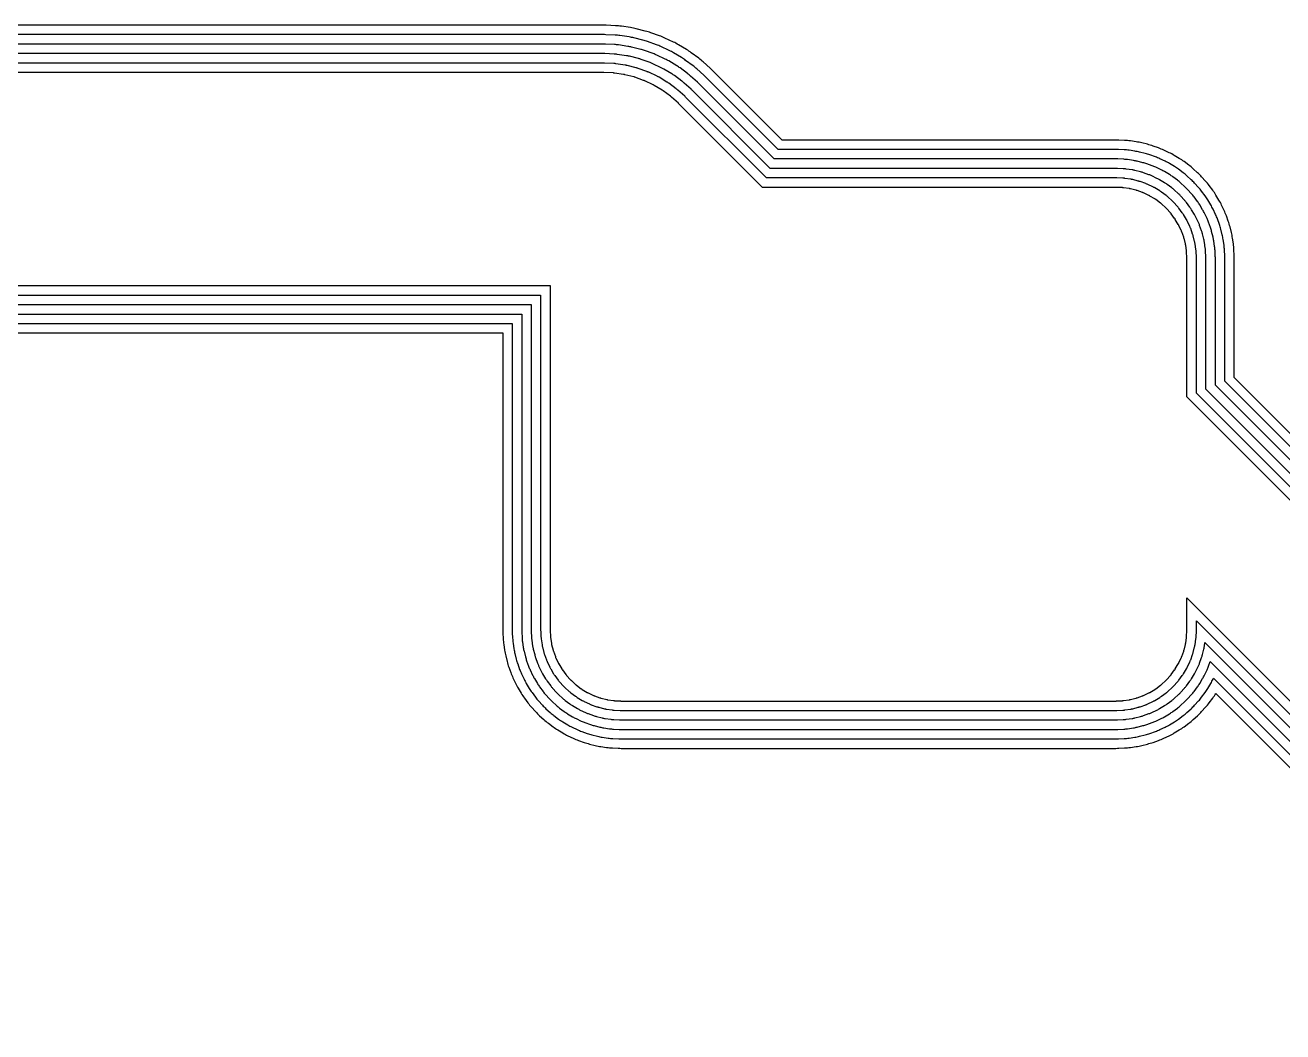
# Model space of a CAD drawing. Header units: metres. Extents: x 1.5 to 44, y 0.3 to 33.8.
# Drawn here: x 17.46 to 22.78, y 0.42 to 4.68 of the extents above; entities that cross this region are included whole.
import ezdxf

# ---------------------------------------------------------------- set-up
doc = ezdxf.new("R2010")
doc.units = ezdxf.units.M

msp = doc.modelspace()

# ---------------------------------------------------------------- linework, layer by layer
for points in [[(24.4812, 1.2761), (22.57, 3.1873), (22.57, 3.69), (22.5699, 3.6961), (22.5697, 3.7023), (22.5685, 3.7268), (22.5681, 3.7329), (22.5676, 3.739), (22.5669, 3.7451), (22.5661, 3.7512), (22.5625, 3.7755), (22.5615, 3.7815), (22.5604, 3.7876), (22.5591, 3.7936), (22.5577, 3.7995), (22.5518, 3.8233), (22.5502, 3.8293), (22.5485, 3.8352), (22.5466, 3.841), (22.5446, 3.8468), (22.5364, 3.8699), (22.5342, 3.8757), (22.532, 3.8814), (22.5295, 3.887), (22.527, 3.8926), (22.5165, 3.9148), (22.5138, 3.9203), (22.511, 3.9257), (22.508, 3.9311), (22.5049, 3.9364), (22.4923, 3.9574), (22.4891, 3.9627), (22.4857, 3.9678), (22.4823, 3.9729), (22.4787, 3.9778), (22.4641, 3.9975), (22.4604, 4.0024), (22.4565, 4.0072), (22.4526, 4.0119), (22.4485, 4.0165), (22.432, 4.0347), (22.4279, 4.0392), (22.4236, 4.0436), (22.4192, 4.0479), (22.4147, 4.052), (22.3965, 4.0685), (22.3919, 4.0726), (22.3872, 4.0765), (22.3824, 4.0804), (22.3775, 4.0841), (22.3578, 4.0987), (22.3529, 4.1023), (22.3478, 4.1057), (22.3427, 4.1091), (22.3374, 4.1123), (22.3164, 4.1249), (22.3111, 4.128), (22.3057, 4.131), (22.3003, 4.1338), (22.2948, 4.1365), (22.2726, 4.147), (22.267, 4.1495), (22.2614, 4.152), (22.2557, 4.1542), (22.2499, 4.1564), (22.2268, 4.1646), (22.221, 4.1666), (22.2152, 4.1685), (22.2093, 4.1702), (22.2033, 4.1718), (22.1795, 4.1777), (22.1736, 4.1791), (22.1676, 4.1804), (22.1615, 4.1815), (22.1555, 4.1825), (22.1312, 4.1861), (22.1251, 4.1869), (22.119, 4.1876), (22.1129, 4.1881), (22.1068, 4.1885), (22.0823, 4.1897), (22.0761, 4.1899), (22.07, 4.19), (20.6595, 4.19), (20.3648, 4.4848), (20.3604, 4.4891), (20.3559, 4.4932), (20.3268, 4.5196), (20.3222, 4.5237), (20.3175, 4.5276), (20.3127, 4.5315), (20.3078, 4.5352), (20.2763, 4.5586), (20.2713, 4.5622), (20.2662, 4.5656), (20.2611, 4.569), (20.2559, 4.5722), (20.2222, 4.5924), (20.2169, 4.5955), (20.2115, 4.5984), (20.2061, 4.6013), (20.2006, 4.604), (20.1651, 4.6207), (20.1595, 4.6233), (20.1538, 4.6257), (20.1481, 4.628), (20.1424, 4.6301), (20.1054, 4.6434), (20.0996, 4.6454), (20.0938, 4.6472), (20.0879, 4.6489), (20.0819, 4.6505), (20.0438, 4.66), (20.0379, 4.6614), (20.0319, 4.6627), (20.0258, 4.6638), (20.0198, 4.6648), (19.9809, 4.6706), (19.9748, 4.6714), (19.9687, 4.6721), (19.9626, 4.6726), (19.9565, 4.673), (19.9173, 4.6749), (19.9111, 4.6751), (19.905, 4.6752), (17.31, 4.6752)], [(24.4646, 1.2361), (22.53, 3.1707), (22.53, 3.69), (22.5299, 3.6952), (22.5298, 3.7003), (22.5286, 3.7248), (22.5282, 3.73), (22.5278, 3.7351), (22.5272, 3.7402), (22.5265, 3.7453), (22.5229, 3.7696), (22.5221, 3.7747), (22.5212, 3.7798), (22.5201, 3.7848), (22.5189, 3.7898), (22.513, 3.8136), (22.5116, 3.8186), (22.5102, 3.8235), (22.5086, 3.8285), (22.507, 3.8333), (22.4987, 3.8564), (22.4969, 3.8613), (22.495, 3.866), (22.493, 3.8708), (22.4908, 3.8755), (22.4803, 3.8976), (22.4781, 3.9023), (22.4757, 3.9069), (22.4732, 3.9114), (22.4706, 3.9158), (22.458, 3.9369), (22.4553, 3.9413), (22.4525, 3.9456), (22.4496, 3.9498), (22.4466, 3.954), (22.4319, 3.9737), (22.4288, 3.9778), (22.4256, 3.9818), (22.4223, 3.9858), (22.4189, 3.9896), (22.4024, 4.0078), (22.3989, 4.0116), (22.3953, 4.0153), (22.3916, 4.0189), (22.3878, 4.0224), (22.3696, 4.0389), (22.3658, 4.0423), (22.3618, 4.0456), (22.3578, 4.0488), (22.3537, 4.0519), (22.334, 4.0666), (22.3298, 4.0696), (22.3256, 4.0725), (22.3213, 4.0753), (22.3169, 4.078), (22.2958, 4.0906), (22.2914, 4.0932), (22.2869, 4.0957), (22.2823, 4.0981), (22.2776, 4.1003), (22.2555, 4.1108), (22.2508, 4.113), (22.246, 4.115), (22.2413, 4.1169), (22.2364, 4.1187), (22.2133, 4.127), (22.2085, 4.1286), (22.2035, 4.1302), (22.1986, 4.1316), (22.1936, 4.133), (22.1698, 4.1389), (22.1648, 4.1401), (22.1598, 4.1412), (22.1547, 4.1421), (22.1496, 4.1429), (22.1253, 4.1465), (22.1202, 4.1472), (22.1151, 4.1478), (22.11, 4.1482), (22.1048, 4.1486), (22.0803, 4.1498), (22.0752, 4.1499), (22.07, 4.15), (20.643, 4.15), (20.3365, 4.4565), (20.3328, 4.4601), (20.329, 4.4636), (20.2999, 4.49), (20.2961, 4.4934), (20.2921, 4.4967), (20.2881, 4.4999), (20.284, 4.503), (20.2524, 4.5264), (20.2483, 4.5295), (20.244, 4.5324), (20.2397, 4.5352), (20.2353, 4.5379), (20.2016, 4.5581), (20.1972, 4.5607), (20.1927, 4.5632), (20.1881, 4.5655), (20.1835, 4.5678), (20.1479, 4.5846), (20.1433, 4.5867), (20.1385, 4.5888), (20.1337, 4.5907), (20.1289, 4.5925), (20.0919, 4.6057), (20.0871, 4.6074), (20.0821, 4.6089), (20.0772, 4.6104), (20.0722, 4.6117), (20.0341, 4.6212), (20.0291, 4.6224), (20.0241, 4.6235), (20.019, 4.6244), (20.0139, 4.6252), (19.9751, 4.631), (19.9699, 4.6317), (19.9648, 4.6323), (19.9597, 4.6327), (19.9545, 4.633), (19.9153, 4.635), (19.9102, 4.6351), (19.905, 4.6352), (17.27, 4.6352)], [(24.448, 1.1961), (22.49, 3.1542), (22.49, 3.69), (22.49, 3.6942), (22.4898, 3.6984), (22.4886, 3.7229), (22.4883, 3.727), (22.488, 3.7312), (22.4875, 3.7353), (22.487, 3.7395), (22.4834, 3.7637), (22.4827, 3.7678), (22.4819, 3.772), (22.4811, 3.776), (22.4801, 3.7801), (22.4742, 3.8039), (22.4731, 3.8079), (22.4719, 3.8119), (22.4707, 3.8159), (22.4693, 3.8199), (22.461, 3.843), (22.4596, 3.8469), (22.458, 3.8507), (22.4564, 3.8546), (22.4547, 3.8584), (22.4442, 3.8805), (22.4423, 3.8843), (22.4404, 3.888), (22.4384, 3.8917), (22.4363, 3.8953), (22.4237, 3.9163), (22.4215, 3.9199), (22.4192, 3.9234), (22.4169, 3.9268), (22.4144, 3.9302), (22.3998, 3.9499), (22.3973, 3.9532), (22.3947, 3.9565), (22.392, 3.9597), (22.3892, 3.9628), (22.3728, 3.981), (22.3699, 3.984), (22.367, 3.987), (22.364, 3.9899), (22.361, 3.9928), (22.3428, 4.0092), (22.3397, 4.012), (22.3365, 4.0147), (22.3332, 4.0173), (22.3299, 4.0198), (22.3102, 4.0344), (22.3068, 4.0369), (22.3034, 4.0392), (22.2999, 4.0415), (22.2963, 4.0437), (22.2753, 4.0563), (22.2717, 4.0584), (22.268, 4.0604), (22.2643, 4.0623), (22.2605, 4.0642), (22.2384, 4.0747), (22.2346, 4.0764), (22.2307, 4.078), (22.2269, 4.0796), (22.223, 4.081), (22.1999, 4.0893), (22.1959, 4.0907), (22.1919, 4.0919), (22.1879, 4.0931), (22.1839, 4.0942), (22.1601, 4.1001), (22.156, 4.1011), (22.152, 4.1019), (22.1478, 4.1027), (22.1437, 4.1034), (22.1195, 4.107), (22.1153, 4.1075), (22.1112, 4.108), (22.107, 4.1083), (22.1029, 4.1086), (22.0784, 4.1098), (22.0742, 4.11), (22.07, 4.11), (20.6264, 4.11), (20.3082, 4.4282), (20.3052, 4.4311), (20.3022, 4.434), (20.2731, 4.4603), (20.2699, 4.4631), (20.2667, 4.4658), (20.2635, 4.4684), (20.2602, 4.4709), (20.2286, 4.4943), (20.2252, 4.4968), (20.2218, 4.4991), (20.2183, 4.5014), (20.2147, 4.5036), (20.1811, 4.5238), (20.1775, 4.5259), (20.1738, 4.5279), (20.1701, 4.5298), (20.1663, 4.5316), (20.1308, 4.5484), (20.1271, 4.5502), (20.1232, 4.5518), (20.1193, 4.5534), (20.1154, 4.5548), (20.0785, 4.568), (20.0745, 4.5694), (20.0705, 4.5707), (20.0665, 4.5718), (20.0625, 4.5729), (20.0244, 4.5824), (20.0203, 4.5834), (20.0163, 4.5843), (20.0122, 4.585), (20.008, 4.5857), (19.9692, 4.5914), (19.965, 4.592), (19.9609, 4.5925), (19.9567, 4.5928), (19.9526, 4.5931), (19.9134, 4.595), (19.9092, 4.5952), (19.905, 4.5952), (17.23, 4.5952)], [(24.4315, 1.1561), (22.45, 3.1376), (22.45, 3.69), (22.45, 3.6932), (22.4499, 3.6964), (22.4487, 3.7209), (22.4485, 3.7241), (22.4482, 3.7273), (22.4478, 3.7304), (22.4474, 3.7336), (22.4438, 3.7579), (22.4433, 3.761), (22.4427, 3.7641), (22.442, 3.7673), (22.4413, 3.7704), (22.4354, 3.7942), (22.4345, 3.7973), (22.4336, 3.8003), (22.4327, 3.8034), (22.4316, 3.8064), (22.4234, 3.8295), (22.4223, 3.8325), (22.4211, 3.8354), (22.4198, 3.8384), (22.4185, 3.8413), (22.408, 3.8634), (22.4066, 3.8663), (22.4051, 3.8691), (22.4036, 3.8719), (22.402, 3.8747), (22.3894, 3.8957), (22.3877, 3.8985), (22.386, 3.9011), (22.3842, 3.9038), (22.3823, 3.9063), (22.3677, 3.9261), (22.3657, 3.9286), (22.3638, 3.9311), (22.3617, 3.9335), (22.3596, 3.9359), (22.3431, 3.9541), (22.3409, 3.9564), (22.3387, 3.9587), (22.3364, 3.9609), (22.3341, 3.9631), (22.3159, 3.9796), (22.3135, 3.9817), (22.3111, 3.9838), (22.3086, 3.9857), (22.3061, 3.9877), (22.2863, 4.0023), (22.2838, 4.0042), (22.2811, 4.006), (22.2785, 4.0077), (22.2757, 4.0094), (22.2547, 4.022), (22.2519, 4.0236), (22.2491, 4.0251), (22.2463, 4.0266), (22.2434, 4.028), (22.2213, 4.0385), (22.2184, 4.0398), (22.2154, 4.0411), (22.2125, 4.0423), (22.2095, 4.0434), (22.1864, 4.0516), (22.1834, 4.0527), (22.1803, 4.0536), (22.1773, 4.0545), (22.1742, 4.0554), (22.1504, 4.0613), (22.1473, 4.062), (22.1441, 4.0627), (22.141, 4.0633), (22.1379, 4.0638), (22.1136, 4.0674), (22.1104, 4.0678), (22.1073, 4.0682), (22.1041, 4.0685), (22.1009, 4.0687), (22.0764, 4.0699), (22.0732, 4.07), (22.07, 4.07), (20.6098, 4.07), (20.2799, 4.3999), (20.2776, 4.4021), (20.2753, 4.4043), (20.2462, 4.4307), (20.2438, 4.4328), (20.2414, 4.4349), (20.2389, 4.4369), (20.2363, 4.4388), (20.2048, 4.4622), (20.2022, 4.4641), (20.1996, 4.4659), (20.1969, 4.4676), (20.1942, 4.4693), (20.1605, 4.4895), (20.1577, 4.4911), (20.1549, 4.4926), (20.1521, 4.4941), (20.1492, 4.4955), (20.1137, 4.5123), (20.1108, 4.5136), (20.1079, 4.5149), (20.1049, 4.516), (20.102, 4.5171), (20.065, 4.5304), (20.062, 4.5314), (20.0589, 4.5324), (20.0559, 4.5333), (20.0528, 4.5341), (20.0147, 4.5436), (20.0116, 4.5444), (20.0084, 4.545), (20.0053, 4.5456), (20.0022, 4.5461), (19.9633, 4.5519), (19.9602, 4.5523), (19.957, 4.5527), (19.9538, 4.5529), (19.9506, 4.5531), (19.9114, 4.5551), (19.9082, 4.5552), (19.905, 4.5552), (17.19, 4.5552)], [(24.3983, 1.0761), (22.37, 3.1045), (22.37, 3.69), (22.37, 3.6912), (22.37, 3.6925), (22.3687, 3.717), (22.3687, 3.7182), (22.3686, 3.7194), (22.3684, 3.7206), (22.3683, 3.7219), (22.3647, 3.7461), (22.3645, 3.7473), (22.3642, 3.7485), (22.364, 3.7497), (22.3637, 3.7509), (22.3577, 3.7747), (22.3574, 3.7759), (22.3571, 3.7771), (22.3567, 3.7783), (22.3563, 3.7794), (22.3481, 3.8025), (22.3476, 3.8037), (22.3472, 3.8048), (22.3467, 3.8059), (22.3462, 3.8071), (22.3357, 3.8292), (22.3352, 3.8303), (22.3346, 3.8314), (22.334, 3.8325), (22.3334, 3.8336), (22.3208, 3.8546), (22.3201, 3.8557), (22.3195, 3.8567), (22.3188, 3.8577), (22.318, 3.8587), (22.3034, 3.8784), (22.3027, 3.8794), (22.3019, 3.8803), (22.3011, 3.8813), (22.3003, 3.8822), (22.2838, 3.9004), (22.283, 3.9013), (22.2821, 3.9021), (22.2813, 3.903), (22.2804, 3.9038), (22.2622, 3.9203), (22.2613, 3.9211), (22.2603, 3.9219), (22.2594, 3.9227), (22.2584, 3.9234), (22.2387, 3.938), (22.2377, 3.9388), (22.2367, 3.9395), (22.2357, 3.9401), (22.2346, 3.9408), (22.2136, 3.9534), (22.2125, 3.954), (22.2114, 3.9546), (22.2103, 3.9552), (22.2092, 3.9557), (22.1871, 3.9662), (22.1859, 3.9667), (22.1848, 3.9672), (22.1837, 3.9676), (22.1825, 3.9681), (22.1594, 3.9763), (22.1583, 3.9767), (22.1571, 3.9771), (22.1559, 3.9774), (22.1547, 3.9777), (22.1309, 3.9837), (22.1297, 3.984), (22.1285, 3.9842), (22.1273, 3.9845), (22.1261, 3.9847), (22.1019, 3.9883), (22.1006, 3.9884), (22.0994, 3.9886), (22.0982, 3.9887), (22.097, 3.9887), (22.0725, 3.99), (22.0712, 3.99), (22.07, 3.99), (20.5767, 3.99), (20.2234, 4.3434), (20.2225, 4.3442), (20.2216, 4.345), (20.1925, 4.3714), (20.1916, 4.3722), (20.1906, 4.373), (20.1897, 4.3738), (20.1887, 4.3745), (20.1571, 4.3979), (20.1561, 4.3986), (20.1551, 4.3993), (20.1541, 4.4), (20.1531, 4.4007), (20.1194, 4.4208), (20.1183, 4.4215), (20.1172, 4.4221), (20.1161, 4.4226), (20.115, 4.4232), (20.0795, 4.4399), (20.0784, 4.4405), (20.0773, 4.4409), (20.0762, 4.4414), (20.075, 4.4418), (20.038, 4.4551), (20.0369, 4.4555), (20.0357, 4.4558), (20.0345, 4.4562), (20.0333, 4.4565), (19.9952, 4.466), (19.994, 4.4663), (19.9928, 4.4666), (19.9916, 4.4668), (19.9904, 4.467), (19.9516, 4.4727), (19.9504, 4.4729), (19.9491, 4.473), (19.9479, 4.4731), (19.9467, 4.4732), (19.9075, 4.4752), (19.9062, 4.4752), (19.905, 4.4752), (17.11, 4.4752)], [(24.4149, 1.1161), (22.41, 3.121), (22.41, 3.69), (22.41, 3.6922), (22.4099, 3.6944), (22.4087, 3.7189), (22.4086, 3.7211), (22.4084, 3.7233), (22.4081, 3.7255), (22.4078, 3.7277), (22.4042, 3.752), (22.4039, 3.7542), (22.4035, 3.7563), (22.403, 3.7585), (22.4025, 3.7607), (22.3966, 3.7845), (22.396, 3.7866), (22.3954, 3.7887), (22.3947, 3.7908), (22.394, 3.7929), (22.3857, 3.816), (22.385, 3.8181), (22.3841, 3.8201), (22.3833, 3.8222), (22.3823, 3.8242), (22.3719, 3.8463), (22.3709, 3.8483), (22.3699, 3.8503), (22.3688, 3.8522), (22.3677, 3.8541), (22.3551, 3.8752), (22.3539, 3.8771), (22.3527, 3.8789), (22.3515, 3.8807), (22.3502, 3.8825), (22.3356, 3.9022), (22.3342, 3.904), (22.3328, 3.9057), (22.3314, 3.9074), (22.33, 3.9091), (22.3135, 3.9272), (22.312, 3.9288), (22.3104, 3.9304), (22.3088, 3.932), (22.3072, 3.9335), (22.2891, 3.95), (22.2874, 3.9514), (22.2857, 3.9528), (22.284, 3.9542), (22.2822, 3.9556), (22.2625, 3.9702), (22.2607, 3.9715), (22.2589, 3.9727), (22.2571, 3.9739), (22.2552, 3.9751), (22.2341, 3.9877), (22.2322, 3.9888), (22.2303, 3.9899), (22.2283, 3.9909), (22.2263, 3.9919), (22.2042, 4.0023), (22.2022, 4.0033), (22.2001, 4.0041), (22.1981, 4.005), (22.196, 4.0057), (22.1729, 4.014), (22.1708, 4.0147), (22.1687, 4.0154), (22.1666, 4.016), (22.1645, 4.0166), (22.1407, 4.0225), (22.1385, 4.023), (22.1363, 4.0235), (22.1342, 4.0239), (22.132, 4.0242), (22.1077, 4.0278), (22.1055, 4.0281), (22.1033, 4.0284), (22.1011, 4.0286), (22.0989, 4.0287), (22.0744, 4.0299), (22.0722, 4.03), (22.07, 4.03), (20.5933, 4.03), (20.2516, 4.3716), (20.2501, 4.3732), (20.2484, 4.3747), (20.2193, 4.4011), (20.2177, 4.4025), (20.216, 4.4039), (20.2143, 4.4053), (20.2125, 4.4067), (20.181, 4.4301), (20.1792, 4.4313), (20.1774, 4.4326), (20.1755, 4.4338), (20.1736, 4.435), (20.1399, 4.4552), (20.138, 4.4563), (20.1361, 4.4573), (20.1341, 4.4583), (20.1321, 4.4593), (20.0966, 4.4761), (20.0946, 4.477), (20.0926, 4.4779), (20.0906, 4.4787), (20.0885, 4.4795), (20.0515, 4.4927), (20.0494, 4.4934), (20.0473, 4.4941), (20.0452, 4.4947), (20.0431, 4.4953), (20.005, 4.5048), (20.0028, 4.5053), (20.0006, 4.5058), (19.9985, 4.5062), (19.9963, 4.5065), (19.9574, 4.5123), (19.9553, 4.5126), (19.9531, 4.5129), (19.9509, 4.513), (19.9487, 4.5132), (19.9094, 4.5151), (19.9072, 4.5152), (19.905, 4.5152), (17.15, 4.5152)], [(17.11, 3.5748), (19.68, 3.5748), (19.68, 2.12), (19.68, 2.1188), (19.6801, 2.1176), (19.6813, 2.0931), (19.6814, 2.0918), (19.6815, 2.0906), (19.6816, 2.0894), (19.6818, 2.0882), (19.6854, 2.0639), (19.6856, 2.0627), (19.6858, 2.0615), (19.686, 2.0603), (19.6863, 2.0591), (19.6923, 2.0353), (19.6926, 2.0341), (19.6929, 2.0329), (19.6933, 2.0318), (19.6937, 2.0306), (19.702, 2.0075), (19.7024, 2.0063), (19.7028, 2.0052), (19.7033, 2.0041), (19.7038, 2.003), (19.7143, 1.9808), (19.7149, 1.9797), (19.7154, 1.9786), (19.716, 1.9775), (19.7166, 1.9765), (19.7293, 1.9554), (19.7299, 1.9544), (19.7306, 1.9533), (19.7313, 1.9523), (19.732, 1.9513), (19.7466, 1.9316), (19.7473, 1.9307), (19.7481, 1.9297), (19.7489, 1.9288), (19.7497, 1.9278), (19.7662, 1.9097), (19.767, 1.9088), (19.7679, 1.9079), (19.7688, 1.907), (19.7697, 1.9062), (19.7878, 1.8897), (19.7888, 1.8889), (19.7897, 1.8881), (19.7907, 1.8873), (19.7916, 1.8866), (19.8113, 1.872), (19.8123, 1.8713), (19.8133, 1.8706), (19.8144, 1.8699), (19.8154, 1.8693), (19.8365, 1.8566), (19.8375, 1.856), (19.8386, 1.8554), (19.8397, 1.8549), (19.8408, 1.8543), (19.863, 1.8438), (19.8641, 1.8433), (19.8652, 1.8428), (19.8663, 1.8424), (19.8675, 1.842), (19.8906, 1.8337), (19.8918, 1.8333), (19.8929, 1.8329), (19.8941, 1.8326), (19.8953, 1.8323), (19.9191, 1.8263), (19.9203, 1.826), (19.9215, 1.8258), (19.9227, 1.8256), (19.9239, 1.8254), (19.9482, 1.8218), (19.9494, 1.8216), (19.9506, 1.8215), (19.9518, 1.8214), (19.9531, 1.8213), (19.9776, 1.8201), (19.9788, 1.82), (19.98, 1.82), (22.07, 1.82), (22.0712, 1.82), (22.0725, 1.8201), (22.097, 1.8213), (22.0982, 1.8214), (22.0994, 1.8215), (22.1006, 1.8216), (22.1019, 1.8218), (22.1261, 1.8254), (22.1273, 1.8256), (22.1285, 1.8258), (22.1297, 1.826), (22.1309, 1.8263), (22.1547, 1.8323), (22.1559, 1.8326), (22.1571, 1.8329), (22.1583, 1.8333), (22.1594, 1.8337), (22.1825, 1.842), (22.1837, 1.8424), (22.1848, 1.8428), (22.1859, 1.8433), (22.1871, 1.8438), (22.2092, 1.8543), (22.2103, 1.8549), (22.2114, 1.8554), (22.2125, 1.856), (22.2136, 1.8566), (22.2346, 1.8693), (22.2357, 1.8699), (22.2367, 1.8706), (22.2377, 1.8713), (22.2387, 1.872), (22.2584, 1.8866), (22.2594, 1.8873), (22.2603, 1.8881), (22.2613, 1.8889), (22.2622, 1.8897), (22.2804, 1.9062), (22.2813, 1.907), (22.2821, 1.9079), (22.283, 1.9088), (22.2838, 1.9097), (22.3003, 1.9278), (22.3011, 1.9288), (22.3019, 1.9297), (22.3027, 1.9307), (22.3034, 1.9316), (22.318, 1.9513), (22.3188, 1.9523), (22.3195, 1.9533), (22.3201, 1.9544), (22.3208, 1.9554), (22.3334, 1.9765), (22.334, 1.9775), (22.3346, 1.9786), (22.3352, 1.9797), (22.3357, 1.9808), (22.3462, 2.003), (22.3467, 2.0041), (22.3472, 2.0052), (22.3476, 2.0063), (22.3481, 2.0075), (22.3563, 2.0306), (22.3567, 2.0318), (22.3571, 2.0329), (22.3574, 2.0341), (22.3577, 2.0353), (22.3637, 2.0591), (22.364, 2.0603), (22.3642, 2.0615), (22.3645, 2.0627), (22.3647, 2.0639), (22.3683, 2.0882), (22.3684, 2.0894), (22.3686, 2.0906), (22.3687, 2.0918), (22.3687, 2.0931), (22.37, 2.1176), (22.37, 2.1188), (22.37, 2.12), (22.37, 2.2556), (24.0618, 0.5638)], [(17.15, 3.5348), (19.64, 3.5348), (19.64, 2.12), (19.64, 2.1178), (19.6401, 2.1156), (19.6413, 2.0911), (19.6415, 2.0889), (19.6416, 2.0867), (19.6419, 2.0845), (19.6422, 2.0823), (19.6458, 2.058), (19.6461, 2.0559), (19.6465, 2.0537), (19.647, 2.0515), (19.6475, 2.0494), (19.6535, 2.0256), (19.654, 2.0234), (19.6547, 2.0213), (19.6553, 2.0192), (19.656, 2.0171), (19.6643, 1.994), (19.6651, 1.992), (19.6659, 1.9899), (19.6668, 1.9879), (19.6677, 1.9859), (19.6782, 1.9637), (19.6791, 1.9617), (19.6802, 1.9597), (19.6812, 1.9578), (19.6823, 1.9559), (19.6949, 1.9349), (19.6961, 1.933), (19.6973, 1.9311), (19.6986, 1.9293), (19.6999, 1.9275), (19.7145, 1.9078), (19.7158, 1.906), (19.7172, 1.9043), (19.7186, 1.9026), (19.7201, 1.901), (19.7366, 1.8828), (19.7381, 1.8812), (19.7396, 1.8796), (19.7412, 1.8781), (19.7428, 1.8766), (19.761, 1.8601), (19.7626, 1.8586), (19.7643, 1.8572), (19.766, 1.8558), (19.7678, 1.8545), (19.7875, 1.8399), (19.7893, 1.8386), (19.7911, 1.8373), (19.793, 1.8361), (19.7949, 1.8349), (19.8159, 1.8223), (19.8178, 1.8212), (19.8197, 1.8202), (19.8217, 1.8191), (19.8237, 1.8182), (19.8459, 1.8077), (19.8479, 1.8068), (19.8499, 1.8059), (19.852, 1.8051), (19.854, 1.8043), (19.8771, 1.796), (19.8792, 1.7953), (19.8813, 1.7947), (19.8834, 1.794), (19.8856, 1.7935), (19.9094, 1.7875), (19.9115, 1.787), (19.9137, 1.7865), (19.9159, 1.7861), (19.918, 1.7858), (19.9423, 1.7822), (19.9445, 1.7819), (19.9467, 1.7816), (19.9489, 1.7815), (19.9511, 1.7813), (19.9756, 1.7801), (19.9778, 1.78), (19.98, 1.78), (22.07, 1.78), (22.0722, 1.78), (22.0744, 1.7801), (22.0989, 1.7813), (22.1011, 1.7815), (22.1033, 1.7816), (22.1055, 1.7819), (22.1077, 1.7822), (22.132, 1.7858), (22.1342, 1.7861), (22.1363, 1.7865), (22.1385, 1.787), (22.1407, 1.7875), (22.1645, 1.7935), (22.1666, 1.794), (22.1687, 1.7947), (22.1708, 1.7953), (22.1729, 1.796), (22.196, 1.8043), (22.1981, 1.8051), (22.2001, 1.8059), (22.2022, 1.8068), (22.2042, 1.8077), (22.2263, 1.8182), (22.2283, 1.8191), (22.2303, 1.8202), (22.2322, 1.8212), (22.2341, 1.8223), (22.2552, 1.8349), (22.2571, 1.8361), (22.2589, 1.8373), (22.2607, 1.8386), (22.2625, 1.8399), (22.2822, 1.8545), (22.284, 1.8558), (22.2857, 1.8572), (22.2874, 1.8586), (22.2891, 1.8601), (22.3072, 1.8766), (22.3088, 1.8781), (22.3104, 1.8796), (22.312, 1.8812), (22.3135, 1.8828), (22.33, 1.901), (22.3314, 1.9026), (22.3328, 1.9043), (22.3342, 1.906), (22.3356, 1.9078), (22.3502, 1.9275), (22.3515, 1.9293), (22.3527, 1.9311), (22.3539, 1.933), (22.3551, 1.9349), (22.3677, 1.9559), (22.3688, 1.9578), (22.3699, 1.9597), (22.3709, 1.9617), (22.3719, 1.9637), (22.3823, 1.9859), (22.3833, 1.9879), (22.3841, 1.9899), (22.385, 1.992), (22.3857, 1.994), (22.394, 2.0171), (22.3947, 2.0192), (22.3954, 2.0213), (22.396, 2.0234), (22.3966, 2.0256), (22.4025, 2.0494), (22.403, 2.0515), (22.4035, 2.0537), (22.4039, 2.0559), (22.4042, 2.058), (22.4078, 2.0823), (22.4081, 2.0845), (22.4084, 2.0867), (22.4086, 2.0889), (22.4087, 2.0911), (22.4099, 2.1156), (22.41, 2.1178), (22.41, 2.12), (22.41, 2.159), (24.0335, 0.5355)], [(17.19, 3.4948), (19.6, 3.4948), (19.6, 2.12), (19.6001, 2.1168), (19.6002, 2.1136), (19.6014, 2.0891), (19.6016, 2.0859), (19.6018, 2.0828), (19.6022, 2.0796), (19.6026, 2.0764), (19.6062, 2.0522), (19.6067, 2.049), (19.6073, 2.0459), (19.608, 2.0428), (19.6087, 2.0397), (19.6147, 2.0159), (19.6155, 2.0128), (19.6164, 2.0097), (19.6173, 2.0067), (19.6184, 2.0036), (19.6266, 1.9805), (19.6278, 1.9776), (19.6289, 1.9746), (19.6302, 1.9717), (19.6315, 1.9688), (19.642, 1.9466), (19.6434, 1.9437), (19.6449, 1.9409), (19.6464, 1.9381), (19.648, 1.9353), (19.6606, 1.9143), (19.6623, 1.9116), (19.6641, 1.9089), (19.6659, 1.9063), (19.6677, 1.9037), (19.6823, 1.884), (19.6843, 1.8814), (19.6863, 1.8789), (19.6883, 1.8765), (19.6904, 1.8741), (19.7069, 1.8559), (19.7091, 1.8536), (19.7113, 1.8513), (19.7136, 1.8491), (19.7159, 1.8469), (19.7341, 1.8304), (19.7365, 1.8283), (19.7389, 1.8263), (19.7414, 1.8243), (19.744, 1.8223), (19.7637, 1.8077), (19.7663, 1.8059), (19.7689, 1.8041), (19.7716, 1.8023), (19.7743, 1.8006), (19.7953, 1.788), (19.7981, 1.7864), (19.8009, 1.7849), (19.8037, 1.7834), (19.8066, 1.782), (19.8288, 1.7715), (19.8317, 1.7702), (19.8346, 1.7689), (19.8376, 1.7678), (19.8405, 1.7666), (19.8636, 1.7584), (19.8667, 1.7573), (19.8697, 1.7564), (19.8728, 1.7555), (19.8759, 1.7547), (19.8997, 1.7487), (19.9028, 1.748), (19.9059, 1.7473), (19.909, 1.7467), (19.9122, 1.7462), (19.9364, 1.7426), (19.9396, 1.7422), (19.9428, 1.7418), (19.9459, 1.7416), (19.9491, 1.7414), (19.9736, 1.7402), (19.9768, 1.7401), (19.98, 1.74), (22.07, 1.74), (22.0732, 1.7401), (22.0764, 1.7402), (22.1009, 1.7414), (22.1041, 1.7416), (22.1073, 1.7418), (22.1104, 1.7422), (22.1136, 1.7426), (22.1379, 1.7462), (22.141, 1.7467), (22.1441, 1.7473), (22.1473, 1.748), (22.1504, 1.7487), (22.1742, 1.7547), (22.1773, 1.7555), (22.1803, 1.7564), (22.1834, 1.7573), (22.1864, 1.7584), (22.2095, 1.7666), (22.2125, 1.7678), (22.2154, 1.7689), (22.2184, 1.7702), (22.2213, 1.7715), (22.2434, 1.782), (22.2463, 1.7834), (22.2491, 1.7849), (22.2519, 1.7864), (22.2547, 1.788), (22.2757, 1.8006), (22.2785, 1.8023), (22.2811, 1.8041), (22.2838, 1.8059), (22.2863, 1.8077), (22.3061, 1.8223), (22.3086, 1.8243), (22.3111, 1.8263), (22.3135, 1.8283), (22.3159, 1.8304), (22.3341, 1.8469), (22.3364, 1.8491), (22.3387, 1.8513), (22.3409, 1.8536), (22.3431, 1.8559), (22.3596, 1.8741), (22.3617, 1.8765), (22.3638, 1.8789), (22.3657, 1.8814), (22.3677, 1.884), (22.3823, 1.9037), (22.3842, 1.9063), (22.386, 1.9089), (22.3877, 1.9116), (22.3894, 1.9143), (22.402, 1.9353), (22.4036, 1.9381), (22.4051, 1.9409), (22.4066, 1.9437), (22.408, 1.9466), (22.4185, 1.9688), (22.4198, 1.9717), (22.4211, 1.9746), (22.4223, 1.9776), (22.4234, 1.9805), (22.4316, 2.0036), (22.4327, 2.0067), (22.4336, 2.0097), (22.4345, 2.0128), (22.4354, 2.0159), (22.4413, 2.0397), (22.442, 2.0428), (22.4427, 2.0459), (22.4433, 2.049), (22.4438, 2.0522), (22.4459, 2.0665), (24.0052, 0.5072)], [(17.23, 3.4548), (19.56, 3.4548), (19.56, 2.12), (19.5601, 2.1158), (19.5602, 2.1117), (19.5614, 2.0872), (19.5617, 2.083), (19.562, 2.0788), (19.5625, 2.0747), (19.5631, 2.0706), (19.5667, 2.0463), (19.5673, 2.0422), (19.5681, 2.0381), (19.5689, 2.034), (19.5699, 2.0299), (19.5759, 2.0061), (19.5769, 2.0021), (19.5781, 1.9981), (19.5794, 1.9941), (19.5807, 1.9902), (19.589, 1.9671), (19.5904, 1.9632), (19.592, 1.9593), (19.5936, 1.9555), (19.5954, 1.9517), (19.6059, 1.9295), (19.6077, 1.9257), (19.6096, 1.922), (19.6116, 1.9184), (19.6137, 1.9148), (19.6263, 1.8937), (19.6285, 1.8902), (19.6308, 1.8867), (19.6332, 1.8832), (19.6356, 1.8799), (19.6502, 1.8601), (19.6527, 1.8568), (19.6553, 1.8536), (19.658, 1.8504), (19.6608, 1.8472), (19.6773, 1.8291), (19.6801, 1.826), (19.683, 1.823), (19.686, 1.8201), (19.6891, 1.8173), (19.7072, 1.8008), (19.7104, 1.798), (19.7136, 1.7953), (19.7168, 1.7927), (19.7201, 1.7902), (19.7399, 1.7756), (19.7432, 1.7732), (19.7467, 1.7708), (19.7502, 1.7685), (19.7537, 1.7663), (19.7748, 1.7537), (19.7784, 1.7516), (19.782, 1.7496), (19.7857, 1.7477), (19.7895, 1.7459), (19.8117, 1.7354), (19.8155, 1.7336), (19.8193, 1.732), (19.8232, 1.7304), (19.8271, 1.729), (19.8502, 1.7207), (19.8541, 1.7194), (19.8581, 1.7181), (19.8621, 1.7169), (19.8661, 1.7159), (19.8899, 1.7099), (19.894, 1.7089), (19.8981, 1.7081), (19.9022, 1.7073), (19.9063, 1.7067), (19.9306, 1.7031), (19.9347, 1.7025), (19.9388, 1.702), (19.943, 1.7017), (19.9472, 1.7014), (19.9717, 1.7002), (19.9758, 1.7001), (19.98, 1.7), (22.07, 1.7), (22.0742, 1.7001), (22.0784, 1.7002), (22.1029, 1.7014), (22.107, 1.7017), (22.1112, 1.702), (22.1153, 1.7025), (22.1195, 1.7031), (22.1437, 1.7067), (22.1478, 1.7073), (22.152, 1.7081), (22.156, 1.7089), (22.1601, 1.7099), (22.1839, 1.7159), (22.1879, 1.7169), (22.1919, 1.7181), (22.1959, 1.7194), (22.1999, 1.7207), (22.223, 1.729), (22.2269, 1.7304), (22.2307, 1.732), (22.2346, 1.7336), (22.2384, 1.7354), (22.2605, 1.7459), (22.2643, 1.7477), (22.268, 1.7496), (22.2717, 1.7516), (22.2753, 1.7537), (22.2963, 1.7663), (22.2999, 1.7685), (22.3034, 1.7708), (22.3068, 1.7732), (22.3102, 1.7756), (22.3299, 1.7902), (22.3332, 1.7927), (22.3365, 1.7953), (22.3397, 1.798), (22.3428, 1.8008), (22.361, 1.8173), (22.364, 1.8201), (22.367, 1.823), (22.3699, 1.826), (22.3728, 1.8291), (22.3892, 1.8472), (22.392, 1.8504), (22.3947, 1.8536), (22.3973, 1.8568), (22.3998, 1.8601), (22.4144, 1.8799), (22.4169, 1.8832), (22.4192, 1.8867), (22.4215, 1.8902), (22.4237, 1.8937), (22.4363, 1.9148), (22.4384, 1.9184), (22.4404, 1.922), (22.4423, 1.9257), (22.4442, 1.9295), (22.4547, 1.9517), (22.4564, 1.9555), (22.458, 1.9593), (22.4596, 1.9632), (22.461, 1.9671), (22.4684, 1.9875), (23.977, 0.4789)], [(17.27, 3.4148), (19.52, 3.4148), (19.52, 2.12), (19.5201, 2.1149), (19.5203, 2.1097), (19.5215, 2.0852), (19.5218, 2.0801), (19.5222, 2.0749), (19.5228, 2.0698), (19.5235, 2.0647), (19.5271, 2.0404), (19.5279, 2.0353), (19.5289, 2.0303), (19.5299, 2.0252), (19.5311, 2.0202), (19.5371, 1.9964), (19.5384, 1.9914), (19.5398, 1.9865), (19.5414, 1.9816), (19.5431, 1.9767), (19.5513, 1.9536), (19.5531, 1.9488), (19.555, 1.944), (19.5571, 1.9392), (19.5592, 1.9346), (19.5697, 1.9124), (19.572, 1.9077), (19.5743, 1.9032), (19.5768, 1.8987), (19.5794, 1.8942), (19.592, 1.8732), (19.5947, 1.8688), (19.5975, 1.8645), (19.6005, 1.8602), (19.6035, 1.856), (19.6181, 1.8363), (19.6212, 1.8322), (19.6244, 1.8282), (19.6277, 1.8242), (19.6312, 1.8204), (19.6476, 1.8022), (19.6511, 1.7984), (19.6547, 1.7947), (19.6584, 1.7911), (19.6622, 1.7876), (19.6804, 1.7712), (19.6842, 1.7677), (19.6882, 1.7644), (19.6922, 1.7612), (19.6963, 1.7581), (19.716, 1.7435), (19.7202, 1.7405), (19.7245, 1.7375), (19.7288, 1.7347), (19.7332, 1.732), (19.7542, 1.7194), (19.7587, 1.7168), (19.7632, 1.7143), (19.7677, 1.712), (19.7724, 1.7097), (19.7946, 1.6992), (19.7992, 1.6971), (19.804, 1.695), (19.8088, 1.6931), (19.8136, 1.6913), (19.8367, 1.6831), (19.8416, 1.6814), (19.8465, 1.6798), (19.8514, 1.6784), (19.8564, 1.6771), (19.8802, 1.6711), (19.8852, 1.6699), (19.8903, 1.6689), (19.8953, 1.6679), (19.9004, 1.6671), (19.9247, 1.6635), (19.9298, 1.6628), (19.9349, 1.6622), (19.9401, 1.6618), (19.9452, 1.6615), (19.9697, 1.6603), (19.9749, 1.6601), (19.98, 1.66), (22.07, 1.66), (22.0752, 1.6601), (22.0803, 1.6603), (22.1048, 1.6615), (22.11, 1.6618), (22.1151, 1.6622), (22.1202, 1.6628), (22.1253, 1.6635), (22.1496, 1.6671), (22.1547, 1.6679), (22.1598, 1.6689), (22.1648, 1.6699), (22.1698, 1.6711), (22.1936, 1.6771), (22.1986, 1.6784), (22.2035, 1.6798), (22.2085, 1.6814), (22.2133, 1.6831), (22.2364, 1.6913), (22.2413, 1.6931), (22.246, 1.695), (22.2508, 1.6971), (22.2555, 1.6992), (22.2776, 1.7097), (22.2823, 1.712), (22.2869, 1.7143), (22.2914, 1.7168), (22.2958, 1.7194), (22.3169, 1.732), (22.3213, 1.7347), (22.3256, 1.7375), (22.3298, 1.7405), (22.334, 1.7435), (22.3537, 1.7581), (22.3578, 1.7612), (22.3618, 1.7644), (22.3658, 1.7677), (22.3696, 1.7712), (22.3878, 1.7876), (22.3916, 1.7911), (22.3953, 1.7947), (22.3989, 1.7984), (22.4024, 1.8022), (22.4189, 1.8204), (22.4223, 1.8242), (22.4256, 1.8282), (22.4288, 1.8322), (22.4319, 1.8363), (22.4466, 1.856), (22.4496, 1.8602), (22.4525, 1.8645), (22.4553, 1.8688), (22.458, 1.8732), (22.4706, 1.8942), (22.4732, 1.8987), (22.4757, 1.9032), (22.4781, 1.9077), (22.4803, 1.9124), (22.4825, 1.9169), (23.9487, 0.4506)], [(17.31, 3.3748), (19.48, 3.3748), (19.48, 2.12), (19.4801, 2.1139), (19.4803, 2.1077), (19.4815, 2.0832), (19.4819, 2.0771), (19.4824, 2.071), (19.4831, 2.0649), (19.4839, 2.0588), (19.4875, 2.0346), (19.4885, 2.0285), (19.4896, 2.0225), (19.4909, 2.0165), (19.4923, 2.0105), (19.4983, 1.9867), (19.4998, 1.9808), (19.5015, 1.9749), (19.5034, 1.969), (19.5054, 1.9632), (19.5137, 1.9401), (19.5158, 1.9344), (19.5181, 1.9287), (19.5205, 1.923), (19.523, 1.9175), (19.5335, 1.8953), (19.5362, 1.8898), (19.5391, 1.8843), (19.542, 1.8789), (19.5451, 1.8736), (19.5577, 1.8526), (19.5609, 1.8474), (19.5643, 1.8422), (19.5677, 1.8372), (19.5713, 1.8322), (19.586, 1.8125), (19.5897, 1.8076), (19.5935, 1.8028), (19.5975, 1.7981), (19.6015, 1.7935), (19.618, 1.7753), (19.6222, 1.7709), (19.6265, 1.7665), (19.6309, 1.7622), (19.6353, 1.758), (19.6535, 1.7415), (19.6581, 1.7375), (19.6628, 1.7335), (19.6676, 1.7297), (19.6725, 1.726), (19.6922, 1.7113), (19.6972, 1.7077), (19.7022, 1.7043), (19.7074, 1.7009), (19.7126, 1.6977), (19.7336, 1.6851), (19.7389, 1.682), (19.7443, 1.6791), (19.7498, 1.6762), (19.7553, 1.6735), (19.7775, 1.663), (19.783, 1.6605), (19.7887, 1.6581), (19.7944, 1.6558), (19.8001, 1.6537), (19.8232, 1.6454), (19.829, 1.6434), (19.8349, 1.6415), (19.8408, 1.6398), (19.8467, 1.6383), (19.8705, 1.6323), (19.8765, 1.6309), (19.8825, 1.6296), (19.8885, 1.6285), (19.8946, 1.6275), (19.9188, 1.6239), (19.9249, 1.6231), (19.931, 1.6224), (19.9371, 1.6219), (19.9432, 1.6215), (19.9677, 1.6203), (19.9739, 1.6201), (19.98, 1.62), (22.07, 1.62), (22.0761, 1.6201), (22.0823, 1.6203), (22.1068, 1.6215), (22.1129, 1.6219), (22.119, 1.6224), (22.1251, 1.6231), (22.1312, 1.6239), (22.1555, 1.6275), (22.1615, 1.6285), (22.1676, 1.6296), (22.1736, 1.6309), (22.1795, 1.6323), (22.2033, 1.6383), (22.2093, 1.6398), (22.2152, 1.6415), (22.221, 1.6434), (22.2268, 1.6454), (22.2499, 1.6537), (22.2557, 1.6558), (22.2614, 1.6581), (22.267, 1.6605), (22.2726, 1.663), (22.2948, 1.6735), (22.3003, 1.6762), (22.3057, 1.6791), (22.3111, 1.682), (22.3164, 1.6851), (22.3374, 1.6977), (22.3427, 1.7009), (22.3478, 1.7043), (22.3529, 1.7077), (22.3578, 1.7113), (22.3775, 1.726), (22.3824, 1.7297), (22.3872, 1.7335), (22.3919, 1.7375), (22.3965, 1.7415), (22.4147, 1.758), (22.4192, 1.7622), (22.4236, 1.7665), (22.4279, 1.7709), (22.432, 1.7753), (22.4485, 1.7935), (22.4526, 1.7981), (22.4565, 1.8028), (22.4604, 1.8076), (22.4641, 1.8125), (22.4787, 1.8322), (22.4823, 1.8372), (22.4857, 1.8422), (22.4891, 1.8474), (22.4915, 1.8513), (23.9204, 0.4223)]]:
    msp.add_lwpolyline(points)

doc.saveas('drawing.dxf')
